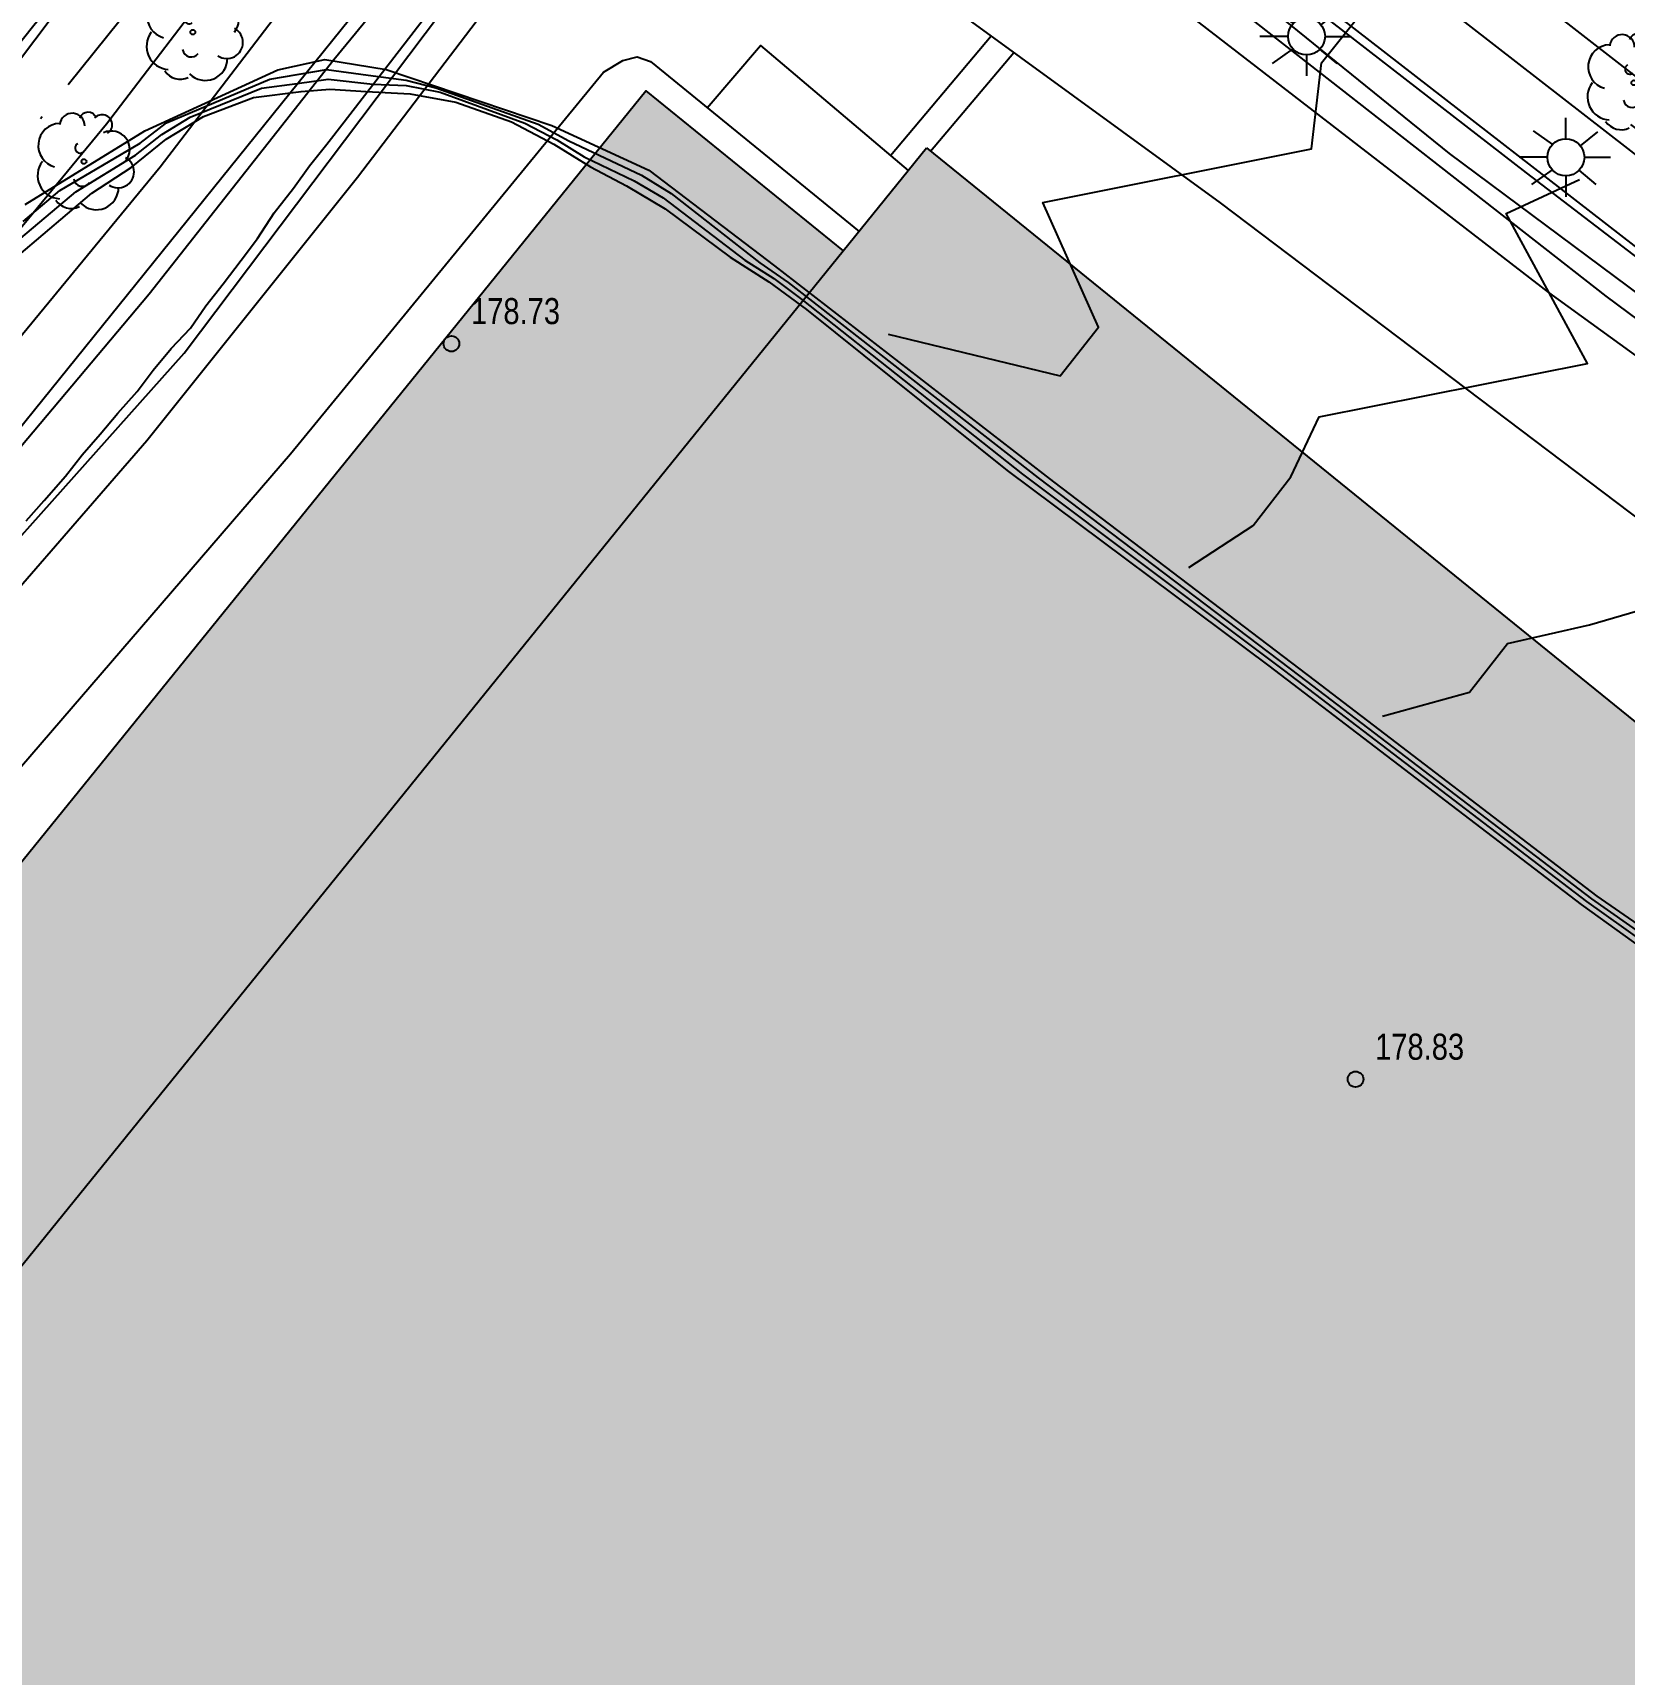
# Model space of a CAD drawing. Header units: metres. Extents: x 523256 to 524015, y 4669220 to 4669814.
# Drawn here: x 523804 to 523865.1, y 4669403.9 to 4669466.9 of the extents above; entities that cross this region are included whole.
import ezdxf

# ---------------------------------------------------------------- set-up
doc = ezdxf.new("R2010")
doc.units = ezdxf.units.M
doc.header["$MEASUREMENT"] = 0
doc.linetypes.add('MORSE_D', pattern=[31.75, 12.7, -6.35, 0, -6.35, 0, -6.35])
for name, color, linetype in [('031006 Cota terreno', 9, 'Continuous'), ('032011 Curva cada 1 m', 40, 'Continuous'), ('032015 Curva cada 5 m', 34, 'Continuous'), ('033006 Texto cota terreno', 9, 'Continuous'), ('052006 Division alturas', 9, 'Continuous'), ('052027 Edificacion por pie_alero', 2, 'Continuous'), ('072004 Bordillo Acera', 1, 'Continuous'), ('072027 Pavimento', 9, 'Continuous'), ('082002 Muro Tapia', 6, 'Continuous'), ('101001 Arbol', 3, 'Continuous'), ('141002 Farola pie', 7, 'Continuous'), ('192006 Paso cebra', 9, 'Continuous'), ('192008 Linea blanca', 9, 'Continuous'), ('192009 Grandes aparcamientos', 9, 'Continuous'), ('202001 Eje Calle', 254, 'MORSE_D'), ('990001 Sombreados', 7, 'Continuous')]:
    doc.layers.add(name, color=color, linetype=linetype)
doc.styles.get("Standard").update_dxf_attribs({"font": 'arial.ttf'})

# ---------------------------------------------------------------- blocks, each defined once
blk = doc.blocks.new('COTAP')
at = {"color": 0}
blk.add_circle((0, 0), 0.3, dxfattribs=at)
blk = doc.blocks.new('FAROLA')
at = {"color": 0}
for p, q in [((0, 0.71), (0, 1.51)), ((-1.26, 1.02), (-0.51, 0.49)), ((1.21, 0.98), (0.553, 0.446)), ((-0.71, 0), (-1.79, 0)), ((0.71, 0), (1.71, 0)), ((-1.3, -1.04), (-0.51, -0.48)), ((1.17, -1.04), (0.511, -0.493)), ((0, -0.71), (0, -1.51))]:
    blk.add_line(p, q, dxfattribs=at)
blk.add_circle((0, 0), 0.71, dxfattribs=at)
blk = doc.blocks.new('ARBOL')
at = {"color": 0}
blk.add_circle((0, 0), 0.0939, dxfattribs=at)
for centre, radius, start, end in [((-0.902, 0.61), 0.852, 92.28, 254.58), ((-0.448, 1.368), 0.48, 359.28777, 173.60777), ((0.156, 1.551), 0.336, 23.15651, 160.46651), ((0.701, 1.409), 0.384, 301.57804, 139.32804), ((-0.146, 0.514), 0.192, 119.14, 310.56), ((1.05, 0.46), 0.708, 319.85562, 114.76562), ((1.31, -0.398), 0.612, 235.52754, 62.02753), ((-0.89, -0.542), 0.888, 142.64, 266.54), ((-0.062, -0.614), 0.336, 189.64, 323.88), ((0.478, -0.998), 0.852, 224.67, 0.24), ((-0.482, -1.082), 0.72, 213.78, 295.32)]:
    blk.add_arc(centre, radius, start, end, dxfattribs=at)

msp = doc.modelspace()

# ---------------------------------------------------------------- hatches: boundary and pattern name
at = {"layer": '990001 Sombreados', "true_color": 0xafafaf}
msp.add_hatch(color=253, dxfattribs=at).paths.add_polyline_path([(523838.31849, 4669462.46038), (523936.24849, 4669383.15038), (523885.20849, 4669320.13038), (523787.27849, 4669399.44038), (523790.97849, 4669404.01038), (523783.39849, 4669410.15038), (523827.54849, 4669464.65038), (523835.11849, 4669458.51038)], flags=0)

# ---------------------------------------------------------------- linework, layer by layer
at = {"layer": '032011 Curva cada 1 m'}
for points, elevation in [([(523836.85, 4669455.31), (523843.45, 4669453.72), (523844.92, 4669455.59), (523842.78, 4669460.37), (523853.09, 4669462.42), (523853.47, 4669465.72), (523855.01, 4669467.64)], 162), ([(523803.74, 4669460.29), (523808.32, 4669463.11), (523813.43, 4669465.46), (523815.23, 4669465.85), (523817.59, 4669465.47), (523823.94, 4669463.32), (523827.67, 4669461.61), (523832.48, 4669457.94), (523843.19, 4669449.65), (523853.23, 4669442.01), (523864.04, 4669433.76), (523872.41, 4669427.98)], 171), ([(523803.66, 4669459.64), (523805.06, 4669460.83), (523808.15, 4669462.64), (523809.16, 4669463.42), (523813.12, 4669465.1), (523815.29, 4669465.47), (523816.9, 4669465.25), (523818.35, 4669465.06), (523819.49, 4669464.77), (523823.42, 4669463.37), (523824.59, 4669462.73), (523827.38, 4669461.41), (523828.52, 4669460.71), (523831.92, 4669458.05), (523833.01, 4669457.3), (523842.6, 4669449.8), (523852.64, 4669442.2), (523863.84, 4669433.65), (523872.46, 4669427.61)], 172), ([(523803.49, 4669458.35), (523806.29, 4669460.73), (523807.8, 4669461.71), (523809.14, 4669462.79), (523810.58, 4669463.66), (523812.49, 4669464.39), (523814.32, 4669464.63), (523815.42, 4669464.72), (523816.82, 4669464.62), (523818.51, 4669464.54), (523820.26, 4669464.21), (523822.39, 4669463.46), (523824.02, 4669462.6), (523825.42, 4669461.73), (523826.81, 4669461), (523828.29, 4669460.13), (523830.79, 4669458.27), (523832.27, 4669457.32), (523833.71, 4669456.26), (523841.41, 4669450.09), (523851.46, 4669442.59), (523863.44, 4669433.44), (523872.57, 4669426.86)], 174), ([(523803.57, 4669459), (523805.68, 4669460.78), (523807.97, 4669462.18), (523808.98, 4669462.98), (523810.06, 4669463.64), (523812.8, 4669464.75), (523814.17, 4669464.93), (523815.36, 4669465.1), (523817.08, 4669464.9), (523818.35, 4669464.85), (523819.66, 4669464.6), (523822.91, 4669463.41), (523824.13, 4669462.77), (523825.18, 4669462.12), (523827.1, 4669461.2), (523828.21, 4669460.55), (523831.35, 4669458.16), (523832.46, 4669457.45), (523833.54, 4669456.65), (523842, 4669449.94), (523852.05, 4669442.4), (523863.64, 4669433.55), (523872.52, 4669427.23)], 173), ([(523848.39, 4669446.36), (523850.85, 4669447.97), (523852.3, 4669449.84), (523853.38, 4669452.15), (523863.68, 4669454.19), (523860.56, 4669459.95), (523863.38, 4669461.25)], 163), ([(523855.82, 4669440.66), (523859.15, 4669441.58), (523860.61, 4669443.45), (523863.76, 4669444.16), (523873.18, 4669446.92), (523869.53, 4669452.78), (523873.9, 4669453.11)], 164)]:
    msp.add_lwpolyline(points, dxfattribs=dict(at, elevation=elevation))
at = {"layer": '032015 Curva cada 5 m'}
for points, elevation in [([(523763.81849, 4669416.70038), (523768.90849, 4669419.68038), (523772.78849, 4669421.69038), (523776.85849, 4669424.58038), (523781.15849, 4669428.53038), (523788.77849, 4669435.20038), (523795.84849, 4669442.14038), (523800.85849, 4669447.79038), (523808.48849, 4669456.86038), (523815.57849, 4669465.85038), (523821.37849, 4669472.93038), (523826.04849, 4669475.57038), (523831.28849, 4669477.82038), (523832.70849, 4669478.23038), (523833.48849, 4669478.20038), (523835.39849, 4669477.76038), (523842.00849, 4669475.28038), (523845.50849, 4669473.81038), (523850.59849, 4669469.83038), (523861.32849, 4669461.50038), (523871.36849, 4669453.82038), (523881.78849, 4669445.87038), (523889.89849, 4669440.36038), (523899.67849, 4669433.93038)], 170), ([(523851.41849, 4669467.87038), (523858.36849, 4669462.24038), (523868.41849, 4669454.78038)], 175), ([(523803.76849, 4669448.16038), (523804.45849, 4669448.93038), (523805.27849, 4669449.87038), (523805.91849, 4669450.68038), (523806.60849, 4669451.48038), (523807.28849, 4669452.29038), (523808.02849, 4669453.12038), (523808.64849, 4669453.94038), (523809.33849, 4669454.77038), (523810.07849, 4669455.55038), (523810.66849, 4669456.40038), (523811.32849, 4669457.24038), (523812.01849, 4669458.16038), (523812.64849, 4669458.99038), (523813.28849, 4669459.97038), (523814.02849, 4669460.92038), (523814.63849, 4669461.77038), (523815.30849, 4669462.60038), (523815.97849, 4669463.46038), (523819.22849, 4669467.67038)], 175)]:
    msp.add_lwpolyline(points, dxfattribs=dict(at, elevation=elevation))
at = {"layer": '052006 Division alturas', "flags": 128}
msp.add_lwpolyline([(523790.97849, 4669404.01038), (523835.11849, 4669458.51038)], dxfattribs=at)
at = {"layer": '052027 Edificacion por pie_alero', "flags": 128}
msp.add_lwpolyline([(523838.31849, 4669462.46038), (523936.24849, 4669383.15038), (523885.20849, 4669320.13038), (523787.27849, 4669399.44038), (523790.97849, 4669404.01038), (523783.39849, 4669410.15038), (523827.54849, 4669464.65038), (523835.11849, 4669458.51038), (523838.31849, 4669462.46038)], dxfattribs=at)
at = {"layer": '072004 Bordillo Acera', "flags": 128}
for points in [[(523777.39849, 4669432.59038), (523785.37849, 4669439.45038), (523791.25849, 4669445.10038), (523799.46849, 4669454.44038), (523806.84849, 4669463.39038), (523815.87849, 4669475.21038), (523820.00849, 4669479.82038), (523824.41849, 4669483.48038), (523827.81849, 4669485.07038), (523831.80849, 4669486.01038), (523835.19849, 4669486.07038), (523837.10849, 4669485.75038), (523840.32849, 4669485.17038), (523844.11849, 4669483.59038), (523848.23849, 4669480.74038), (523847.35849, 4669479.57038), (523857.14849, 4669471.72038), (523871.17849, 4669460.81038)], [(523801.48849, 4669452.72038), (523808.91849, 4669461.74038), (523816.41849, 4669471.56038), (523819.11849, 4669475.41038), (523823.27849, 4669478.87038), (523828.01849, 4669481.03038), (523832.50849, 4669481.90038), (523836.31849, 4669481.69038), (523838.38849, 4669481.17038), (523841.62849, 4669480.01038), (523847.20849, 4669476.66038), (523855.67849, 4669469.86038), (523869.72849, 4669458.94038)]]:
    msp.add_lwpolyline(points, dxfattribs=at)
at = {"layer": '072027 Pavimento', "flags": 128}
msp.add_lwpolyline([(523789.06849, 4669401.65038), (523779.51849, 4669409.94038), (523791.34849, 4669424.55038), (523813.90849, 4669450.72038), (523825.92849, 4669465.36038), (523826.66849, 4669465.82038), (523827.21849, 4669465.95038), (523827.72849, 4669465.78038), (523835.72849, 4669459.26038)], dxfattribs=at)
at = {"layer": '082002 Muro Tapia', "flags": 128}
for points in [[(523901.53849, 4669433.11038), (523883.26849, 4669445.15038), (523870.02849, 4669455.19038), (523845.21849, 4669474.43038), (523832.56849, 4669479.09038), (523821.07849, 4669473.48038), (523802.74849, 4669450.75038), (523793.94849, 4669440.62038), (523783.36849, 4669430.96038), (523774.86849, 4669423.83038), (523769.28849, 4669420.19038), (523763.62849, 4669417.03038)], [(523764.67992, 4669415.1511), (523770.74849, 4669418.20038), (523776.86849, 4669422.00038), (523786.05849, 4669429.65038), (523797.68849, 4669440.98038), (523809.83849, 4669454.59038), (523820.91849, 4669469.30038), (523827.06849, 4669474.11038), (523830.43849, 4669475.44038), (523832.97849, 4669475.94038), (523834.73849, 4669475.94038), (523836.20849, 4669475.77038), (523838.42849, 4669474.99038), (523843.69849, 4669472.33038), (523850.63849, 4669467.51038), (523864.38849, 4669456.77038), (523880.16849, 4669445.06038), (523888.31849, 4669438.93038), (523901.53849, 4669433.11038)], [(523800.62849, 4669442.28038), (523808.39849, 4669451.23038), (523816.48849, 4669461.34038), (523821.81849, 4669468.34038), (523822.53849, 4669469.17038), (523823.30849, 4669469.96038), (523824.12849, 4669470.70038), (523824.98849, 4669471.38038), (523825.89849, 4669472.02038), (523826.83849, 4669472.59038), (523827.80849, 4669473.11038), (523828.80849, 4669473.56038), (523829.83849, 4669473.96038), (523830.88849, 4669474.29038), (523831.95849, 4669474.56038), (523836.03849, 4669474.30038), (523838.18849, 4669473.54038), (523843.25849, 4669471.32038), (523848.04849, 4669467.82038), (523862.17849, 4669456.91038), (523887.60849, 4669438.50038)]]:
    msp.add_lwpolyline(points, dxfattribs=at)
at = {"layer": '192006 Paso cebra'}
for points in [[(523836.94123, 4669462.17253), (523840.80378, 4669466.75728)], [(523838.47552, 4669462.33321), (523841.67029, 4669466.12531)]]:
    msp.add_lwpolyline(points, dxfattribs=at)
at = {"layer": '192008 Linea blanca', "flags": 128}
for points in [[(523838.92849, 4669473.22038), (523836.28849, 4669470.05038), (523849.58849, 4669460.35038), (523865.84849, 4669448.07038), (523882.32849, 4669435.74038), (523886.68849, 4669439.16038)], [(523773.67849, 4669437.19038), (523778.52849, 4669441.27038), (523784.23849, 4669446.27038), (523790.21849, 4669452.02038), (523795.53849, 4669457.44038), (523799.76849, 4669461.79038), (523804.11849, 4669467.23038), (523807.40849, 4669470.98038), (523800.20849, 4669461.44038), (523793.05849, 4669453.29038), (523785.59849, 4669445.53038), (523781.21849, 4669441.08038), (523775.29849, 4669435.19038)]]:
    msp.add_lwpolyline(points, dxfattribs=at)
at = {"layer": '192009 Grandes aparcamientos', "flags": 128}
msp.add_lwpolyline([(523829.90849, 4669464.00038), (523831.94849, 4669466.39038), (523837.61849, 4669461.60038)], dxfattribs=at)
at = {"layer": '202001 Eje Calle', "ltscale": 0.25, "flags": 128}
msp.add_lwpolyline([(523722.31835, 4669382.59293), (523722.33436, 4669387.01334), (523722.75193, 4669391.27004), (523724.83981, 4669397.52991), (523727.42878, 4669402.37088), (523732.21335, 4669407.81068), (523738.62729, 4669412.08408), (523752.6579, 4669418.36066), (523761.82076, 4669423.38441), (523769.27027, 4669428.40352), (523780.73752, 4669437.60525), (523795.41608, 4669452.53925), (523808.30629, 4669468.51681)], dxfattribs=at)

# ---------------------------------------------------------------- block references
at = {"layer": '031006 Cota terreno'}
for p in [(523820.09, 4669454.95, 178.73), (523854.78, 4669426.73, 178.83)]:
    msp.add_blockref('COTAP', p, dxfattribs=at)
at = {"layer": '101001 Arbol'}
for p in [(523810.16849, 4669466.90038), (523865.45849, 4669464.96038), (523805.98849, 4669461.94038)]:
    msp.add_blockref('ARBOL', p, dxfattribs=at)
at = {"layer": '141002 Farola pie'}
for p in [(523852.9, 4669466.74), (523862.85, 4669462.1)]:
    msp.add_blockref('FAROLA', p, dxfattribs=at)

# ---------------------------------------------------------------- texts
at = {"layer": '033006 Texto cota terreno', "width": 0.8}
for s, p in [('178.73', (523820.84, 4669455.7, 178.73)), ('178.83', (523855.53, 4669427.48, 178.83))]:
    msp.add_text(s, height=1, dxfattribs=at).set_placement(p)

doc.saveas('drawing.dxf')
